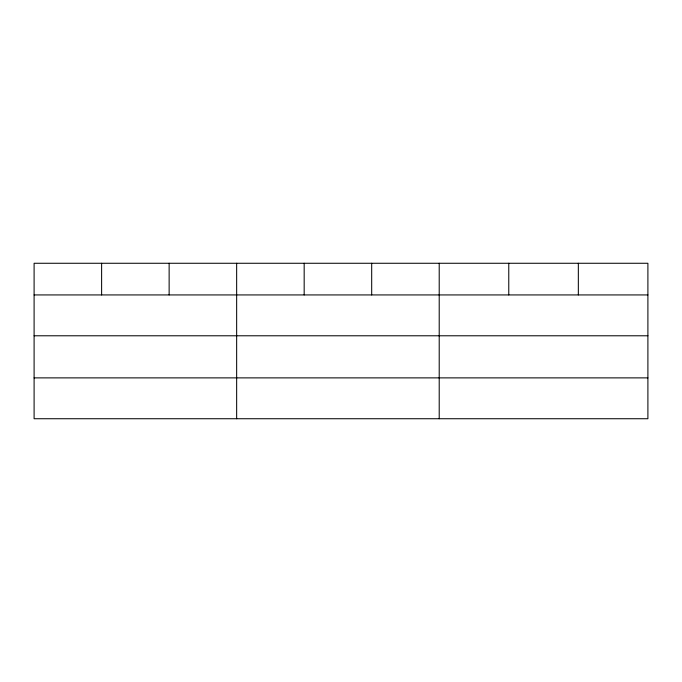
<?xml version="1.0" encoding="UTF-8"?>
<svg xmlns="http://www.w3.org/2000/svg" width="682" height="682" viewBox="0 0 682 682"><rect width="100%" height="100%" fill="white"/><g stroke="black" fill="none" stroke-linecap="round" stroke-linejoin="round"><path stroke-width="1.02" d="M647.9 335.783L647.9 263.269L34.1 263.269L34.1 418.731L647.9 418.731L647.9 335.783L34.1 335.783M34.1 294.931L647.9 294.931M34.1 377.879L647.9 377.879M578.336 263.269L578.336 294.931M508.772 263.269L508.772 294.931M439.208 263.269L439.208 418.731M371.69 263.269L371.69 294.931M304.172 263.269L304.172 294.931M236.654 263.269L236.654 418.731M169.136 263.269L169.136 294.931M101.618 263.269L101.618 294.931"/></g></svg>
